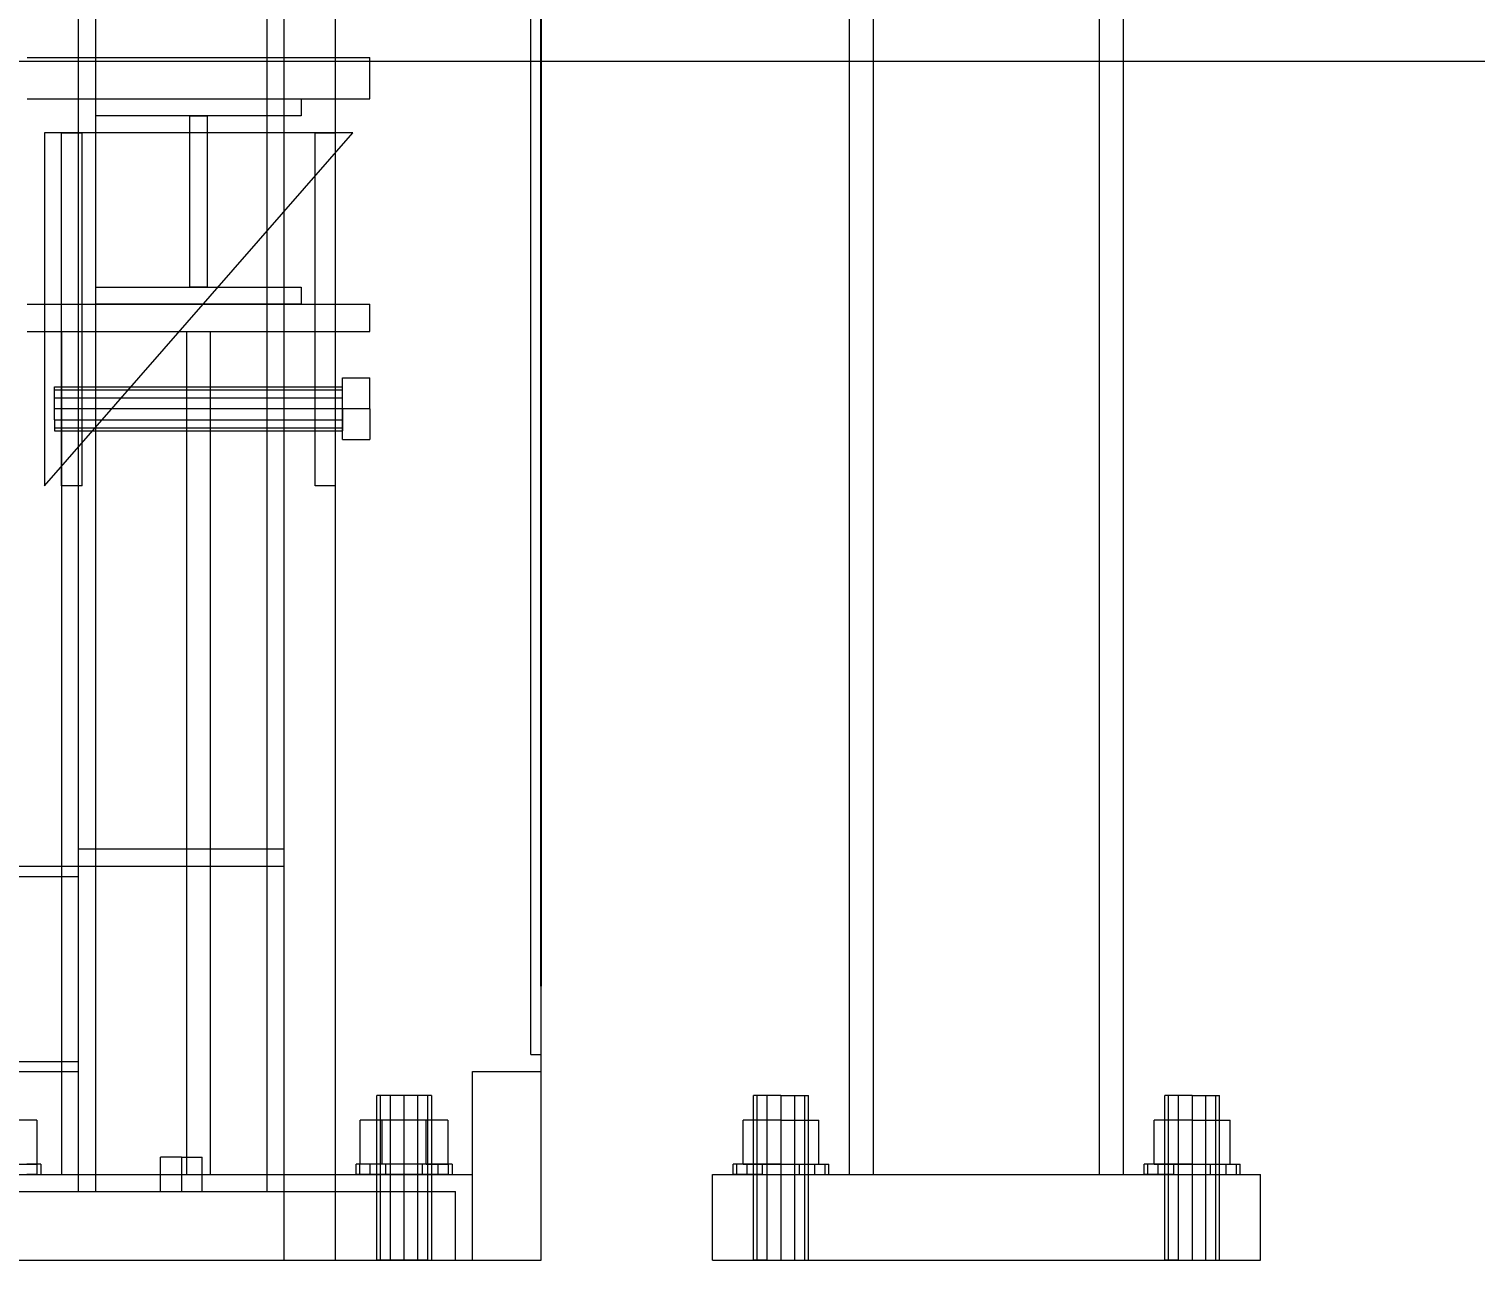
# Model space of a CAD drawing. Header units: millimetres. Extents: x -1970 to 59977, y -50268 to 6837.
# Drawn here: x 1250.5 to 1672.6, y -36000 to -35640.6 of the extents above; entities that cross this region are included whole.
import ezdxf

# ---------------------------------------------------------------- set-up
doc = ezdxf.new("R2010")
doc.units = ezdxf.units.MM
for name, color, linetype, lineweight in [('COTAS_O', 1, 'Continuous', 0), ('frontal_C03', 7, 'Continuous', 0), ('frontal_C04', 7, 'Continuous', 0), ('frontal_secador', 7, 'Continuous', 0)]:
    doc.layers.add(name, color=color, linetype=linetype, lineweight=lineweight)
doc.dimstyles.new('R19_100', dxfattribs={"dimtxt": 250, "dimasz": 150, "dimexe": 150, "dimexo": 80, "dimgap": 100, "dimtad": 1, "dimtih": 1, "dimtoh": 1, "dimdsep": 46, "dimcen": 0.09, "dimadec": 0, "dimazin": 0, "dimtfac": 1, "dimtdec": 4, "dimtofl": 0, "dimtmove": 0, "dimatfit": 3, "dimfxl": 1, "dimtolj": 1, "dimtzin": 0, "dimarcsym": 0})

# ---------------------------------------------------------------- blocks, each defined once
blk = doc.blocks.new('*D47')
at = {"layer": 'COTAS_O', "color": 0, "lineweight": -2, "transparency": 16777216}
for p, q in [((-1400, -35920), (-1400, -35150)), ((1400, -35920), (1400, -35150)), ((-1250, -35300), (1250, -35300))]:
    blk.add_line(p, q, dxfattribs=at)
at = {"layer": 'COTAS_O', "color": 0, "transparency": 16777216}
for points in [[(-1250, -35275), (-1250, -35325), (-1400, -35300)], [(1250, -35275), (1250, -35325), (1400, -35300)]]:
    blk.add_solid(points, dxfattribs=at)
at = {"layer": 'Defpoints', "color": 0, "transparency": 16777216}
for p in [(1400, -35300), (-1400, -36000), (1400, -36000)]:
    blk.add_point(p, dxfattribs=at)

msp = doc.modelspace()

# ---------------------------------------------------------------- linework, layer by layer
at = {"layer": 'frontal_C03'}
for p, q in [((1490, -35975), (1490, -32996.942)), ((1497, -35975), (1497, -32996.942)), ((1563, -35975), (1563, -32996.942)), ((1570, -35975), (1570, -32996.942)), ((1490, -35975), (1490, -33266.434)), ((1497, -35975), (1497, -33266.434)), ((1563, -35975), (1563, -33266.434)), ((1570, -35975), (1570, -33266.434)), ((1490, -35975), (1490, -33805.417)), ((1497, -35975), (1497, -33805.417)), ((1563, -35975), (1563, -33805.417)), ((1570, -35975), (1570, -33805.417)), ((1490, -35975), (1490, -34411.773)), ((1497, -35975), (1497, -34411.773)), ((1563, -35975), (1563, -34411.773)), ((1570, -35975), (1570, -34411.773)), ((1490, -35975), (1490, -35018.129)), ((1497, -35975), (1497, -35018.129)), ((1563, -35975), (1563, -35018.129)), ((1570, -35975), (1570, -35018.129)), ((1490, -35975), (1490, -35477.158)), ((1497, -35975), (1497, -35477.158)), ((1563, -35975), (1563, -35477.158)), ((1570, -35975), (1570, -35477.158)), ((1463.072, -35952), (1462, -35952)), ((1462, -36000), (1462, -35952)), ((1466, -35952), (1463.072, -35952)), ((1463.072, -36000), (1463.072, -35952)), ((1470, -35952), (1466, -35952)), ((1466, -36000), (1466, -35952)), ((1470, -35952), (1474, -35952)), ((1470, -35952), (1470, -36000)), ((1474, -35952), (1476.928, -35952)), ((1474, -36000), (1474, -35952)), ((1476.928, -35952), (1478, -35952)), ((1476.928, -36000), (1476.928, -35952)), ((1478, -36000), (1478, -35952)), ((1583.072, -35952), (1582, -35952)), ((1582, -36000), (1582, -35952)), ((1586, -35952), (1583.072, -35952)), ((1583.072, -36000), (1583.072, -35952)), ((1590, -35952), (1586, -35952)), ((1586, -36000), (1586, -35952)), ((1590, -35952), (1594, -35952)), ((1590, -35952), (1590, -36000)), ((1594, -35952), (1596.928, -35952)), ((1594, -36000), (1594, -35952)), ((1596.928, -35952), (1598, -35952)), ((1596.928, -36000), (1596.928, -35952)), ((1598, -36000), (1598, -35952)), ((1470, -35959.2), (1458.915, -35959.2)), ((1458.915, -35972), (1458.915, -35959.2)), ((1470, -35959.2), (1481.085, -35959.2)), ((1470, -35959.2), (1470, -35972)), ((1481.085, -35972), (1481.085, -35959.2)), ((1590, -35959.2), (1578.915, -35959.2)), ((1578.915, -35972), (1578.915, -35959.2)), ((1590, -35959.2), (1601.085, -35959.2)), ((1590, -35959.2), (1590, -35972)), ((1601.085, -35972), (1601.085, -35959.2)), ((1457.066, -35972), (1456, -35972)), ((1456, -35975), (1456, -35972)), ((1460.101, -35972), (1457.066, -35972)), ((1457.066, -35975), (1457.066, -35972)), ((1458.915, -35972), (1470, -35972)), ((1464.642, -35972), (1460.101, -35972)), ((1460.101, -35975), (1460.101, -35972)), ((1470, -35972), (1464.642, -35972)), ((1464.642, -35975), (1464.642, -35972)), ((1470, -35972), (1475.358, -35972)), ((1470, -35972), (1470, -35975)), ((1470, -35972), (1481.085, -35972)), ((1475.358, -35972), (1479.899, -35972)), ((1475.358, -35975), (1475.358, -35972)), ((1479.899, -35972), (1482.934, -35972)), ((1479.899, -35975), (1479.899, -35972)), ((1482.934, -35972), (1484, -35972)), ((1482.934, -35975), (1482.934, -35972)), ((1484, -35975), (1484, -35972)), ((1577.066, -35972), (1576, -35972)), ((1576, -35975), (1576, -35972)), ((1580.101, -35972), (1577.066, -35972)), ((1577.066, -35975), (1577.066, -35972)), ((1578.915, -35972), (1590, -35972)), ((1584.642, -35972), (1580.101, -35972)), ((1580.101, -35975), (1580.101, -35972)), ((1590, -35972), (1584.642, -35972)), ((1584.642, -35975), (1584.642, -35972)), ((1590, -35972), (1595.358, -35972)), ((1590, -35972), (1590, -35975)), ((1590, -35972), (1601.085, -35972)), ((1595.358, -35972), (1599.899, -35972)), ((1595.358, -35975), (1595.358, -35972)), ((1599.899, -35972), (1602.934, -35972)), ((1599.899, -35975), (1599.899, -35972)), ((1602.934, -35972), (1604, -35972)), ((1602.934, -35975), (1602.934, -35972)), ((1604, -35975), (1604, -35972)), ((1450, -35975), (1610, -35975)), ((1450, -36000), (1450, -35975)), ((1457.066, -35975), (1456, -35975)), ((1460.101, -35975), (1457.066, -35975)), ((1464.642, -35975), (1460.101, -35975)), ((1464.642, -35975), (1470, -35975)), ((1470, -35975), (1475.358, -35975)), ((1475.358, -35975), (1479.899, -35975)), ((1479.899, -35975), (1482.934, -35975)), ((1482.934, -35975), (1484, -35975)), ((1490, -35975), (1497, -35975)), ((1497, -35975), (1563, -35975)), ((1563, -35975), (1570, -35975)), ((1577.066, -35975), (1576, -35975)), ((1580.101, -35975), (1577.066, -35975)), ((1584.642, -35975), (1580.101, -35975)), ((1584.642, -35975), (1590, -35975)), ((1590, -35975), (1595.358, -35975)), ((1595.358, -35975), (1599.899, -35975)), ((1599.899, -35975), (1602.934, -35975)), ((1602.934, -35975), (1604, -35975)), ((1610, -36000), (1610, -35975)), ((1450, -36000), (1610, -36000)), ((1463.072, -36000), (1462, -36000)), ((1466, -36000), (1463.072, -36000)), ((1466, -36000), (1470, -36000)), ((1470, -36000), (1474, -36000)), ((1474, -36000), (1476.928, -36000)), ((1476.928, -36000), (1478, -36000)), ((1583.072, -36000), (1582, -36000)), ((1586, -36000), (1583.072, -36000)), ((1586, -36000), (1590, -36000)), ((1590, -36000), (1594, -36000)), ((1594, -36000), (1596.928, -36000)), ((1596.928, -36000), (1598, -36000))]:
    msp.add_line(p, q, dxfattribs=at)
at = {"layer": 'frontal_C04'}
for p, q in [((650, -35650), (1850, -35650)), ((1250, -35649), (1350, -35649)), ((1350, -35661), (1350, -35649)), ((1250, -35661), (1350, -35661)), ((1270, -35666), (1270, -35661)), ((1270, -35661), (1330, -35661)), ((1330, -35661), (1330, -35666)), ((1330, -35666), (1270, -35666)), ((1297.5, -35716), (1297.5, -35666)), ((1297.5, -35666), (1302.5, -35666)), ((1302.5, -35666), (1302.5, -35716)), ((1255, -35774), (1345, -35671)), ((1345, -35671), (1255, -35671)), ((1255, -35671), (1255, -35774)), ((1260, -35774), (1260, -35671)), ((1260, -35671), (1266, -35671)), ((1266, -35774), (1266, -35671)), ((1334, -35774), (1334, -35671)), ((1334, -35671), (1340, -35671)), ((1340, -35774), (1340, -35671)), ((1270, -35721), (1270, -35716)), ((1270, -35716), (1330, -35716)), ((1302.5, -35716), (1297.5, -35716)), ((1330, -35716), (1330, -35721)), ((1250, -35721), (1350, -35721)), ((1330, -35721), (1270, -35721)), ((1350, -35729), (1350, -35721)), ((1250, -35729), (1350, -35729)), ((1260, -35729), (1340, -35729)), ((1260, -35729), (1260, -35975)), ((1296.5, -35729), (1303.5, -35729)), ((1296.5, -35729), (1296.5, -35975)), ((1303.5, -35975), (1303.5, -35729)), ((1340, -35975), (1340, -35729)), ((1258, -35745.957), (1258, -35745.1)), ((1258, -35745.1), (1342, -35745.1)), ((1342, -35751.5), (1342, -35742.493)), ((1342, -35742.493), (1350, -35742.493)), ((1342, -35745.957), (1342, -35745.1)), ((1350, -35751.5), (1350, -35742.493)), ((1258, -35748.3), (1258, -35745.957)), ((1258, -35745.957), (1342, -35745.957)), ((1258, -35751.5), (1258, -35748.3)), ((1258, -35748.3), (1342, -35748.3)), ((1342, -35748.3), (1342, -35745.957)), ((1342, -35751.5), (1342, -35748.3)), ((1258, -35754.7), (1258, -35751.5)), ((1342, -35751.5), (1258, -35751.5)), ((1342, -35751.5), (1342, -35754.7)), ((1342, -35760.507), (1342, -35751.5)), ((1350, -35751.5), (1342, -35751.5)), ((1350, -35751.5), (1350, -35760.507)), ((1258, -35754.7), (1258, -35757.043)), ((1258, -35754.7), (1342, -35754.7)), ((1258, -35757.043), (1258, -35757.9)), ((1258, -35757.043), (1342, -35757.043)), ((1258, -35757.9), (1342, -35757.9)), ((1342, -35754.7), (1342, -35757.043)), ((1342, -35757.043), (1342, -35757.9)), ((1342, -35760.507), (1350, -35760.507)), ((1266, -35774), (1260, -35774)), ((1340, -35774), (1334, -35774)), ((1353.072, -35952), (1352, -35952)), ((1352, -36000), (1352, -35952)), ((1356, -35952), (1353.072, -35952)), ((1353.072, -36000), (1353.072, -35952)), ((1360, -35952), (1356, -35952)), ((1356, -36000), (1356, -35952)), ((1364, -35952), (1360, -35952)), ((1360, -36000), (1360, -35952)), ((1366.928, -35952), (1364, -35952)), ((1364, -36000), (1364, -35952)), ((1368, -35952), (1366.928, -35952)), ((1366.928, -36000), (1366.928, -35952)), ((1368, -35952), (1368, -36000)), ((1252.8, -35959.2), (1246.4, -35959.2)), ((1252.8, -35959.2), (1252.8, -35972)), ((1353.6, -35959.2), (1347.2, -35959.2)), ((1347.2, -35972), (1347.2, -35959.2)), ((1366.4, -35959.2), (1353.6, -35959.2)), ((1353.6, -35972), (1353.6, -35959.2)), ((1372.8, -35959.2), (1366.4, -35959.2)), ((1366.4, -35972), (1366.4, -35959.2)), ((1372.8, -35959.2), (1372.8, -35972)), ((1246.4, -35972), (1252.8, -35972)), ((1252.934, -35972), (1249.899, -35972)), ((1254, -35972), (1252.934, -35972)), ((1252.934, -35975), (1252.934, -35972)), ((1254, -35972), (1254, -35975)), ((1347.066, -35972), (1346, -35972)), ((1346, -35975), (1346, -35972)), ((1350.101, -35972), (1347.066, -35972)), ((1347.066, -35975), (1347.066, -35972)), ((1353.6, -35972), (1347.2, -35972)), ((1354.642, -35972), (1350.101, -35972)), ((1350.101, -35975), (1350.101, -35972)), ((1366.4, -35972), (1353.6, -35972)), ((1360, -35972), (1354.642, -35972)), ((1354.642, -35975), (1354.642, -35972)), ((1365.358, -35972), (1360, -35972)), ((1360, -35975), (1360, -35972)), ((1369.899, -35972), (1365.358, -35972)), ((1365.358, -35975), (1365.358, -35972)), ((1366.4, -35972), (1372.8, -35972)), ((1372.934, -35972), (1369.899, -35972)), ((1369.899, -35975), (1369.899, -35972)), ((1374, -35972), (1372.934, -35972)), ((1372.934, -35975), (1372.934, -35972)), ((1374, -35972), (1374, -35975)), ((1220, -35975), (1380, -35975)), ((1252.934, -35975), (1249.899, -35975)), ((1252.934, -35975), (1254, -35975)), ((1260, -35975), (1340, -35975)), ((1296.5, -35975), (1303.5, -35975)), ((1347.066, -35975), (1346, -35975)), ((1350.101, -35975), (1347.066, -35975)), ((1354.642, -35975), (1350.101, -35975)), ((1360, -35975), (1354.642, -35975)), ((1365.358, -35975), (1360, -35975)), ((1369.899, -35975), (1365.358, -35975)), ((1372.934, -35975), (1369.899, -35975)), ((1372.934, -35975), (1374, -35975)), ((1380, -36000), (1380, -35975)), ((1220, -36000), (1380, -36000)), ((1353.072, -36000), (1352, -36000)), ((1356, -36000), (1353.072, -36000)), ((1360, -36000), (1356, -36000)), ((1364, -36000), (1360, -36000)), ((1366.928, -36000), (1364, -36000)), ((1366.928, -36000), (1368, -36000))]:
    msp.add_line(p, q, dxfattribs=at)
at = {"layer": 'frontal_secador'}
for p, q in [((1340, -36000), (1340, -33000)), ((1400, -36000), (1400, -33000)), ((1265, -35980), (1265, -33075)), ((1270, -35980), (1270, -33075)), ((1320, -35980), (1320, -33075)), ((1325, -36000), (1325, -33075)), ((1325, -35980), (1325, -33075)), ((1397, -35940), (1397, -33075)), ((1400, -36000), (1400, -33075)), ((1400, -35940), (1400, -33075)), ((1400, -36000), (1400, -33250)), ((1325, -36000), (1325, -34990)), ((1400, -36000), (1400, -34990)), ((1400, -36000), (1400, -35100)), ((1265, -35880), (1325, -35880)), ((1265, -35885), (1265, -35880)), ((1325, -35885), (1325, -35880)), ((-1265, -35885), (1265, -35885)), ((1265, -35888), (1265, -35885)), ((1265, -35885), (1325, -35885)), ((1265, -35885), (1270, -35885)), ((1265, -35975), (1265, -35885)), ((1270, -35975), (1270, -35885)), ((1320, -35885), (1325, -35885)), ((1320, -35975), (1320, -35885)), ((1325, -35975), (1325, -35885)), ((-1265, -35888), (1265, -35888)), ((1265, -35942), (1265, -35888)), ((1397, -35940), (1400, -35940)), ((-1265, -35942), (1265, -35942)), ((1265, -35945), (1265, -35942)), ((-1265, -35945), (1265, -35945)), ((1380, -35945), (1400, -35945)), ((1380, -36000), (1380, -35945)), ((1400, -36000), (1400, -35945)), ((1295, -35970), (1288.938, -35970)), ((1288.938, -35980), (1288.938, -35970)), ((1295, -35970), (1301.062, -35970)), ((1295, -35970), (1295, -35980)), ((1301.062, -35980), (1301.062, -35970)), ((1265, -35975), (1325, -35975)), ((1265, -35980), (1265, -35975)), ((1265, -35975), (1270, -35975)), ((1320, -35975), (1325, -35975)), ((1325, -35980), (1325, -35975)), ((1215, -35980), (1375, -35980)), ((1265, -35980), (1270, -35980)), ((1265, -35980), (1325, -35980)), ((1270, -35980), (1320, -35980)), ((1288.938, -35980), (1295, -35980)), ((1295, -35980), (1301.062, -35980)), ((1320, -35980), (1325, -35980)), ((1375, -36000), (1375, -35980)), ((-1400, -36000), (1400, -36000)), ((1215, -36000), (1375, -36000)), ((1325, -36000), (1400, -36000)), ((1340, -36000), (1400, -36000)), ((1380, -36000), (1400, -36000))]:
    msp.add_line(p, q, dxfattribs=at)

# ---------------------------------------------------------------- dimensions: what is measured, and where the dimension line sits
at = {"layer": 'COTAS_O'}
dim = msp.add_aligned_dim(p1=(-1400, -36000), p2=(1400, -36000), distance=700, text='<> O', dimstyle='R19_100', dxfattribs=at)
dim.commit()
dim.dimension.update_dxf_attribs({"geometry": '*D47', "text_midpoint": (0, -35300)})

doc.saveas('drawing.dxf')
